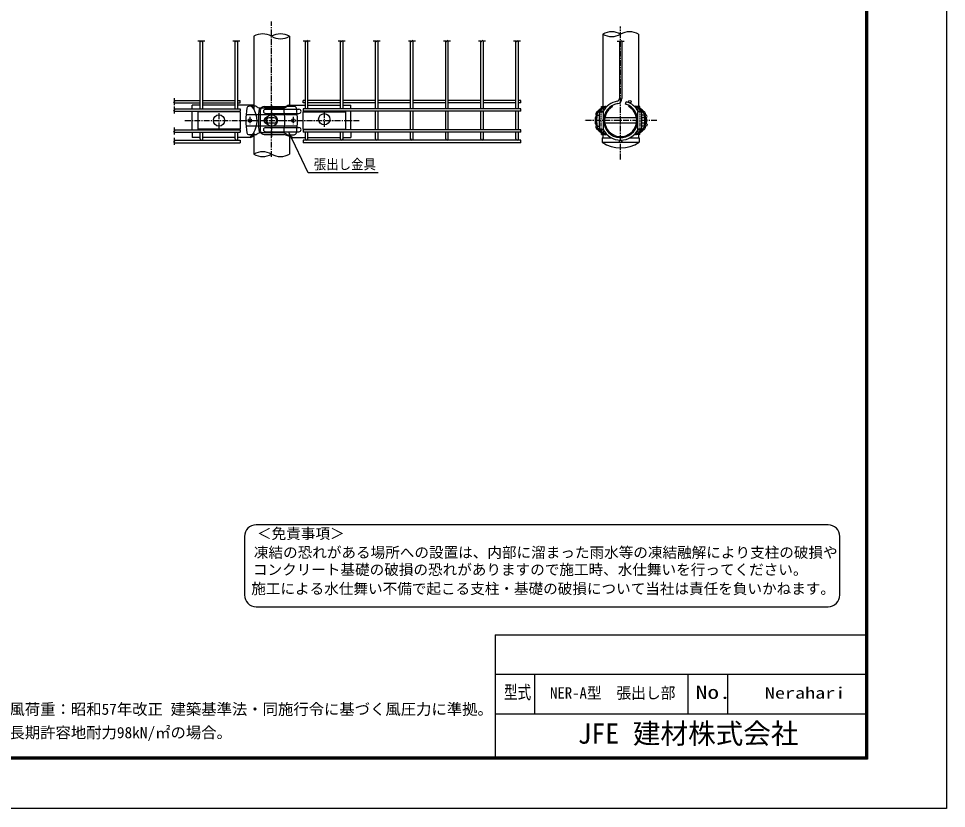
# Model space of a CAD drawing. Units: millimetres, scale not verified. Extents: x -5012 to 5012, y -3544 to 3544.
# Drawn here: x 1044 to 5012, y -3544 to -168 of the extents above; entities that cross this region are included whole.
import ezdxf
from ezdxf.enums import TextEntityAlignment as Align

# ---------------------------------------------------------------- set-up
doc = ezdxf.new("R2010")
doc.units = ezdxf.units.MM
doc.header["$LTSCALE"] = 20
doc.linetypes.add('USER1', pattern=[2, 1.25, -0.25, 0.25, -0.25])
doc.linetypes.add('USER3', pattern=[0.375, 0.25, -0.125])
for name, color, linetype, lineweight in [('0-1_5寸法', 1, 'Continuous', 25), ('0-3_0', 7, 'Continuous', 25), ('0-4_SUNPOU', 3, 'Continuous', 25), ('0-6_BOLT', 7, 'Continuous', 25), ('0-7_BUHIN', 7, 'Continuous', 25), ('0-8_KOUZOU', 7, 'Continuous', 25), ('0-9_AMI', 7, 'Continuous', 25), ('0-A_8部品', 3, 'Continuous', 25), ('1-2_D-TTL-TXT', 2, 'Continuous', 25)]:
    doc.layers.add(name, color=color, linetype=linetype, lineweight=lineweight)
doc.layers.add('1-1_WAKU', color=7, linetype='Continuous')
doc.styles.add('ＭＳ ゴシック', font='')
doc.styles.get('ＭＳ ゴシック').set_extended_font_data('MS Gothic')

msp = doc.modelspace()

# ---------------------------------------------------------------- linework, layer by layer
at = {"layer": '0-1_5寸法'}
msp.add_line((2282.41, -827.33), (2202.14, -656.33), dxfattribs=at)
msp.add_solid([(2201.29, -654.52), (2218.75, -679.46), (2209.32, -683.89)], dxfattribs=at)
at = {"layer": '0-3_0'}
for p, q in [((3082.38, -2801.25), (4665.94, -2801.25)), ((3082.38, -2801.25), (3082.38, -3324.38)), ((3082.38, -2970), (4665.94, -2970)), ((3251.13, -2970), (3251.13, -3138.75)), ((3906.56, -2970), (3906.56, -3138.75)), ((4075.31, -2970), (4075.31, -3138.75)), ((3082.38, -3138.75), (4665.94, -3138.75))]:
    msp.add_line(p, q, dxfattribs=at)
at = {"layer": '0-3_0', "color": 3}
msp.add_lwpolyline([(-5011.88, 3543.75), (5011.87, 3543.75), (5011.87, -3543.75), (-5011.88, -3543.75)], close=True, dxfattribs=at)
at = {"layer": '0-3_0'}
for points in [[(-4674.38, 3332.81), (4674.37, 3332.81), (4674.37, -3332.81), (-4674.38, -3332.81)], [(-4672.27, 3330.7), (4672.27, 3330.7), (4672.27, -3330.7), (-4672.27, -3330.7)], [(-4670.16, 3328.59), (4670.16, 3328.59), (4670.16, -3328.59), (-4670.16, -3328.59)], [(-4668.05, 3326.48), (4668.05, 3326.48), (4668.05, -3326.48), (-4668.05, -3326.48)], [(-4665.94, 3324.37), (4665.94, 3324.37), (4665.94, -3324.38), (-4665.94, -3324.38)]]:
    msp.add_lwpolyline(points, close=True, dxfattribs=at)
at = {"layer": '0-4_SUNPOU', "color": 1}
msp.add_line((2582.65, -827.33), (2282.41, -827.33), dxfattribs=at)
at = {"layer": '0-6_BOLT'}
for p, q in [((3511.95, -616.83), (3511.95, -589.79)), ((3521.95, -579.79), (3527.94, -579.79)), ((3728.79, -579.79), (3709.74, -579.79)), ((3728.79, -591.31), (3709.74, -591.31)), ((3732.19, -585.67), (3728.79, -579.79)), ((3521.95, -626.83), (3527.94, -626.83)), ((3728.79, -615.31), (3709.74, -615.31)), ((3728.79, -626.83), (3709.74, -626.83)), ((3732.19, -620.95), (3728.79, -626.83))]:
    msp.add_line(p, q, dxfattribs=at)
msp.add_circle((2126.35, -603.31), 24, dxfattribs=at)
for centre, radius, start, end in [((3521.95, -589.79), 10, 90, 180), ((3726.31, -585.97), 5.88, 294.94299, 2.968), ((3709.28, -603.31), 22.91, 328.40741, 31.59259), ((3521.95, -616.83), 10, 180, 270), ((3726.31, -620.64), 5.88, 357.032, 65.05701)]:
    msp.add_arc(centre, radius, start, end, dxfattribs=at)
at = {"layer": '0-7_BUHIN'}
for p, q in [((1820.95, -538.05), (1787.35, -538.05)), ((1787.35, -553.21), (1787.35, -538.05)), ((1970.95, -538.05), (1831.75, -538.05)), ((2050.15, -538.05), (1981.75, -538.05)), ((2059.29, -542.68), (2030.37, -542.68)), ((2178.27, -550.06), (2074.43, -550.06)), ((2094.2, -543.31), (2187.67, -543.31)), ((2100.61, -555.31), (2243.35, -555.31)), ((2196.67, -538.05), (2187.67, -543.31)), ((2193.4, -542.68), (2222.32, -542.68)), ((2196.67, -538.05), (2270.95, -538.05)), ((2281.75, -538.05), (2420.95, -538.05)), ((2431.75, -538.05), (2465.35, -538.05)), ((2465.35, -553.21), (2465.35, -538.05)), ((3554.32, -547.64), (3553.63, -542.68)), ((3683.36, -547.64), (3684.05, -542.68)), ((1787.35, -642.61), (1787.35, -564.01)), ((1992.22, -565.81), (1810.48, -565.81)), ((1810.48, -565.81), (1810.48, -640.81)), ((1992.22, -565.81), (1992.22, -640.81)), ((2235.7, -578.44), (2016.99, -578.44)), ((2079.2, -648.31), (2079.2, -558.31)), ((2100.61, -573.31), (2243.35, -573.31)), ((2137.6, -592.06), (2115.1, -592.06)), ((2260.48, -565.81), (2442.22, -565.81)), ((2260.48, -565.81), (2260.48, -640.81)), ((2442.22, -565.81), (2442.22, -640.81)), ((2465.35, -642.61), (2465.35, -564.01)), ((3513.65, -579.95), (3512.21, -578.44)), ((3518.86, -579.94), (3517.25, -578.24)), ((3519.83, -564.37), (3518.23, -564.57)), ((3523.41, -567.73), (3521.95, -567.92)), ((3527.94, -565.81), (3545.64, -565.81)), ((3527.94, -640.81), (3527.94, -565.81)), ((3545.64, -640.81), (3545.64, -565.81)), ((3709.74, -565.81), (3692.04, -565.81)), ((3692.04, -640.81), (3692.04, -565.81)), ((3709.74, -640.81), (3709.74, -565.81)), ((3714.27, -567.73), (3715.73, -567.92)), ((3717.84, -564.37), (3719.45, -564.57)), ((3718.81, -579.94), (3720.43, -578.24)), ((3724.02, -579.95), (3725.46, -578.44)), ((2235.7, -628.17), (2016.99, -628.17)), ((2100.61, -633.31), (2243.35, -633.31)), ((2137.6, -614.56), (2115.1, -614.56)), ((3513.65, -626.66), (3512.21, -628.17)), ((3518.86, -626.67), (3517.25, -628.37)), ((3718.81, -626.67), (3720.43, -628.37)), ((3724.02, -626.66), (3725.46, -628.17)), ((1787.35, -653.41), (1787.35, -675.31)), ((1992.22, -640.81), (1810.48, -640.81)), ((2059.29, -663.93), (2030.37, -663.93)), ((2035.15, -675.31), (2050.15, -670.67)), ((2050.15, -667.97), (2040.19, -669.91)), ((2178.27, -656.56), (2074.43, -656.56)), ((2094.2, -663.31), (2178.67, -663.31)), ((2100.61, -651.31), (2243.35, -651.31)), ((2217.55, -675.31), (2178.67, -663.31)), ((2193.4, -663.93), (2222.32, -663.93)), ((2260.48, -640.81), (2442.22, -640.81)), ((2465.35, -653.41), (2465.35, -675.31)), ((3519.83, -642.24), (3518.23, -642.04)), ((3523.41, -638.88), (3521.95, -638.7)), ((3527.94, -640.81), (3545.64, -640.81)), ((3536.64, -663.31), (3536.64, -654.38)), ((3536.64, -663.31), (3560.05, -663.31)), ((3554.32, -658.97), (3553.63, -663.93)), ((3701.04, -663.31), (3677.63, -663.31)), ((3683.36, -658.97), (3684.05, -663.93)), ((3709.74, -640.81), (3692.04, -640.81)), ((3701.04, -663.31), (3701.04, -654.38)), ((3714.27, -638.88), (3715.73, -638.7)), ((3717.84, -642.24), (3719.45, -642.04)), ((1820.95, -675.31), (1787.35, -675.31)), ((1970.95, -675.31), (1831.75, -675.31)), ((2035.15, -675.31), (1981.75, -675.31)), ((2217.55, -675.31), (2270.95, -675.31)), ((2281.75, -675.31), (2420.95, -675.31)), ((2431.75, -675.31), (2465.35, -675.31))]:
    msp.add_line(p, q, dxfattribs=at)
at = {"layer": '0-7_BUHIN', "color": 1, "linetype": 'USER1'}
for p, q in [((2126.35, -537.93), (2126.35, -672.76)), ((2033.47, -588.11), (2033.47, -618.45)), ((2219.22, -588.11), (2219.22, -618.45)), ((1755.99, -603.31), (2505.29, -603.31))]:
    msp.add_line(p, q, dxfattribs=at)
at = {"layer": '0-7_BUHIN', "color": 3}
for p, q in [((3584.49, -543.81), (3582.24, -539.91)), ((3653.19, -543.81), (3655.44, -539.91))]:
    msp.add_line(p, q, dxfattribs=at)
at = {"layer": '0-7_BUHIN', "color": 1, "linetype": 'USER3'}
for p, q in [((3534.84, -640.81), (3534.84, -565.81)), ((3702.84, -640.81), (3702.84, -565.81))]:
    msp.add_line(p, q, dxfattribs=at)
at = {"layer": '0-7_BUHIN'}
for centre in [(2033.47, -603.31), (2219.22, -603.31)]:
    msp.add_circle(centre, 7.5, dxfattribs=at)
for centre, radius, start, end in [((2319.61, -603.31), 303.64, 170.07222, 189.92778), ((2030.37, -552.68), 10, 90, 170.07222), ((1965.66, -605.24), 98.68, 314.76567, 42.9159), ((2059.29, -547.68), 5, 42.44677, 90), ((2076.24, -532.18), 17.97, 222.44677, 264.21646), ((2373.36, -603.31), 303.64, 169.89959, 190.10041), ((2094.2, -558.31), 15, 90, 180), ((2100.61, -564.31), 9, 90, 270), ((2176.45, -532.18), 17.97, 275.78354, 317.55323), ((1879.33, -603.31), 303.64, 349.89959, 10.10041), ((2193.4, -547.68), 5, 90, 137.55323), ((2222.32, -552.68), 10, 9.92778, 90), ((1933.08, -603.31), 303.64, 350.07222, 9.92778), ((2243.35, -564.31), 9, 270, 90), ((3579.41, -620.05), 81.55, 108.4329, 136.94072), ((3579.1, -619.6), 76.11, 109.00163, 137.03523), ((3658.58, -619.6), 76.11, 42.96477, 70.99837), ((3658.26, -620.05), 81.55, 43.05928, 71.5671), ((2107.64, -603.31), 13.5, 94.99037, 265.00963), ((2115.1, -603.31), 11.25, 90, 270), ((2137.6, -603.31), 11.25, 270, 90), ((2138.91, -603.31), 13.5, 314.07965, 45.92035), ((3586.71, -599.65), 75.67, 164.9099, 182.76592), ((3535.03, -580.1), 22.88, 137.24301, 175.82585), ((3586.7, -599.68), 70.65, 163.78161, 182.94404), ((3535.03, -580.1), 17.88, 137.01778, 174.01938), ((3702.65, -580.1), 17.88, 5.98062, 42.98222), ((3650.97, -599.68), 70.65, 357.05596, 16.21839), ((3702.65, -580.1), 22.88, 4.17415, 42.75699), ((3650.97, -599.65), 75.67, 357.23408, 15.0901), ((2100.61, -642.31), 9, 90, 270), ((2243.35, -642.31), 9, 270, 90), ((3586.71, -606.96), 75.67, 177.23408, 195.0901), ((3535.03, -626.51), 22.88, 184.17415, 222.75699), ((3586.7, -606.93), 70.65, 177.05596, 196.21839), ((3535.03, -626.51), 17.88, 185.98062, 222.98222), ((3702.65, -626.51), 17.88, 317.01778, 354.01938), ((3650.97, -606.93), 70.65, 343.78161, 2.94404), ((3702.65, -626.51), 22.88, 317.24301, 355.82585), ((3650.97, -606.96), 75.67, 344.9099, 2.76592), ((2030.37, -653.93), 10, 189.92778, 270), ((2059.29, -658.93), 5, 270, 317.55323), ((2076.24, -674.43), 17.97, 95.78354, 137.55323), ((2094.2, -648.31), 15, 180, 270), ((2176.45, -674.43), 17.97, 42.44677, 84.21646), ((2193.4, -658.93), 5, 222.44677, 270), ((2222.32, -653.93), 10, 270, 350.07222), ((3579.41, -586.56), 81.55, 223.05928, 251.5671), ((3579.1, -587.01), 76.11, 222.96477, 250.99837), ((3658.58, -587.01), 76.11, 289.00163, 317.03523), ((3658.26, -586.56), 81.55, 288.4329, 316.94072)]:
    msp.add_arc(centre, radius, start, end, dxfattribs=at)
at = {"layer": '0-7_BUHIN', "color": 3}
msp.add_arc((3618.84, -603.31), 68.7, 120, 60, dxfattribs=at)
at = {"layer": '0-8_KOUZOU', "color": 1, "linetype": 'USER1'}
for p, q in [((2126.35, -759.17), (2126.35, -179.45)), ((3618.84, -769.93), (3618.84, -201.57)), ((1901.35, -572.09), (1901.35, -635.66)), ((2351.35, -566.81), (2351.35, -630.38)), ((3774.13, -603.31), (3463.98, -603.31))]:
    msp.add_line(p, q, dxfattribs=at)
at = {"layer": '0-8_KOUZOU'}
for p, q in [((3542.64, -234.32), (3542.64, -543.31)), ((3695.04, -234.32), (3695.04, -543.31)), ((2050.15, -243.52), (2050.15, -554.26)), ((2202.55, -243.52), (2202.55, -538.05)), ((3686.48, -591.31), (3551.19, -591.31)), ((3686.48, -615.31), (3551.19, -615.31)), ((2050.15, -656.22), (2050.15, -747.25)), ((2050.15, -656.22), (2050.15, -666.31)), ((2202.55, -670.67), (2202.55, -747.25)), ((3542.64, -663.31), (3542.64, -677.39)), ((3695.04, -663.31), (3695.04, -677.39)), ((3539.3, -677.39), (3579.25, -677.39)), ((3539.3, -677.39), (3539.3, -696.31)), ((3539.3, -696.31), (3698.37, -696.31)), ((3658.43, -677.39), (3698.37, -677.39)), ((3698.37, -677.39), (3698.37, -696.31))]:
    msp.add_line(p, q, dxfattribs=at)
for centre in [(1901.35, -603.31), (2351.35, -598.02)]:
    msp.add_circle(centre, 24, dxfattribs=at)
at = {"layer": '0-8_KOUZOU', "color": 4}
for centre, start, end in [((2088.25, -309.51), 60, 120), ((2164.45, -309.51), 60, 120), ((3580.74, -300.31), 60, 120), ((3580.74, -168.33), 240, 300), ((3656.94, -300.31), 60, 120), ((2164.45, -177.53), 240, 300), ((2088.25, -813.24), 60, 120), ((2088.25, -681.26), 240, 300), ((2164.45, -681.26), 240, 300)]:
    msp.add_arc(centre, 76.2, start, end, dxfattribs=at)
at = {"layer": '0-8_KOUZOU'}
msp.add_arc((3618.84, -575.59), 144.56, 236.62039, 303.37961, dxfattribs=at)
at = {"layer": '0-9_AMI'}
for p, q in [((1823.12, -263.77), (1811.19, -263.77)), ((1820.95, -553.21), (1820.95, -263.77)), ((1823.12, -263.77), (1823.12, -266.77)), ((1831.75, -553.21), (1831.75, -263.77)), ((1973.12, -263.77), (1961.19, -263.77)), ((1970.95, -553.21), (1970.95, -263.77)), ((1973.12, -263.77), (1973.12, -266.77)), ((1981.75, -553.21), (1981.75, -263.77)), ((2273.12, -263.77), (2261.19, -263.77)), ((2270.95, -553.21), (2270.95, -263.77)), ((2273.12, -263.77), (2273.12, -266.77)), ((2281.75, -553.21), (2281.75, -263.77)), ((2423.12, -263.77), (2411.19, -263.77)), ((2420.95, -553.21), (2420.95, -263.77)), ((2423.12, -263.77), (2423.12, -266.77)), ((2431.75, -553.21), (2431.75, -263.77)), ((2573.12, -263.77), (2561.19, -263.77)), ((2570.95, -553.21), (2570.95, -263.77)), ((2573.12, -263.77), (2573.12, -266.77)), ((2581.75, -553.21), (2581.75, -263.77)), ((2723.12, -263.77), (2711.19, -263.77)), ((2720.95, -553.21), (2720.95, -263.77)), ((2723.12, -263.77), (2723.12, -266.77)), ((2731.75, -553.21), (2731.75, -263.77)), ((2873.12, -263.77), (2861.19, -263.77)), ((2870.95, -553.21), (2870.95, -263.77)), ((2873.12, -263.77), (2873.12, -266.77)), ((2881.75, -553.21), (2881.75, -263.77)), ((3023.12, -263.77), (3011.19, -263.77)), ((3020.95, -553.21), (3020.95, -263.77)), ((3023.12, -263.77), (3023.12, -266.77)), ((3031.75, -553.21), (3031.75, -263.77)), ((3173.12, -263.77), (3161.19, -263.77)), ((3170.95, -553.21), (3170.95, -263.77)), ((3173.12, -263.77), (3173.12, -266.77)), ((3181.75, -553.21), (3181.75, -263.77)), ((3603.99, -263.77), (3615.61, -263.77)), ((3613.44, -263.77), (3613.44, -509.9)), ((3615.61, -266.77), (3622.07, -260.77)), ((3615.61, -263.77), (3615.61, -266.77)), ((3622.07, -263.77), (3622.07, -260.77)), ((3622.07, -263.77), (3633.99, -263.77)), ((3624.24, -263.77), (3624.24, -509.9)), ((1709.87, -508.19), (1709.87, -519.8)), ((1712.87, -519.8), (1706.87, -526.27)), ((1709.87, -526.27), (1706.87, -526.27)), ((1712.87, -555.37), (1706.87, -561.84)), ((1709.87, -517.63), (1820.95, -517.63)), ((1709.87, -519.8), (1712.87, -519.8)), ((1709.87, -526.27), (1709.87, -538.19)), ((1709.87, -528.43), (1820.95, -528.43)), ((1709.87, -543.76), (1709.87, -555.37)), ((1709.87, -553.21), (1991.35, -553.21)), ((1709.87, -555.37), (1712.87, -555.37)), ((1831.75, -517.63), (1970.95, -517.63)), ((1831.75, -528.43), (1970.95, -528.43)), ((1981.75, -517.63), (1991.35, -517.63)), ((1981.75, -528.43), (1991.35, -528.43)), ((1991.35, -528.43), (1991.35, -517.63)), ((1991.35, -553.21), (1991.35, -564.01)), ((2270.95, -517.63), (2261.35, -517.63)), ((2261.35, -528.43), (2261.35, -517.63)), ((2270.95, -528.43), (2261.35, -528.43)), ((2261.35, -553.21), (2261.35, -564.01)), ((3191.35, -553.21), (2261.35, -553.21)), ((2420.95, -517.63), (2281.75, -517.63)), ((2420.95, -528.43), (2281.75, -528.43)), ((2570.95, -517.63), (2431.75, -517.63)), ((2570.95, -528.43), (2431.75, -528.43)), ((2720.95, -517.63), (2581.75, -517.63)), ((2720.95, -528.43), (2581.75, -528.43)), ((2870.95, -517.63), (2731.75, -517.63)), ((2870.95, -528.43), (2731.75, -528.43)), ((3020.95, -517.63), (2881.75, -517.63)), ((3020.95, -528.43), (2881.75, -528.43)), ((3170.95, -517.63), (3031.75, -517.63)), ((3170.95, -528.43), (3031.75, -528.43)), ((3191.35, -517.63), (3181.75, -517.63)), ((3191.35, -528.43), (3181.75, -528.43)), ((3191.35, -528.43), (3191.35, -517.63)), ((3191.35, -564.01), (3191.35, -553.21)), ((3639.76, -533.16), (3642.84, -522.81)), ((1709.87, -561.84), (1706.87, -561.84)), ((1709.87, -561.84), (1709.87, -573.76)), ((1709.87, -564.01), (1991.35, -564.01)), ((1820.95, -565.81), (1820.95, -564.01)), ((1831.75, -565.81), (1831.75, -564.01)), ((1970.95, -565.81), (1970.95, -564.01)), ((1981.75, -565.81), (1981.75, -564.01)), ((3191.35, -564.01), (2261.35, -564.01)), ((2270.95, -565.81), (2270.95, -564.01)), ((2281.75, -565.81), (2281.75, -564.01)), ((2420.95, -565.81), (2420.95, -564.01)), ((2431.75, -565.81), (2431.75, -564.01)), ((2570.95, -642.61), (2570.95, -564.01)), ((2581.75, -642.61), (2581.75, -564.01)), ((2720.95, -642.61), (2720.95, -564.01)), ((2731.75, -642.61), (2731.75, -564.01)), ((2870.95, -642.61), (2870.95, -564.01)), ((2881.75, -642.61), (2881.75, -564.01)), ((3020.95, -642.61), (3020.95, -564.01)), ((3031.75, -642.61), (3031.75, -564.01)), ((3170.95, -642.61), (3170.95, -564.01)), ((3181.75, -642.61), (3181.75, -564.01)), ((1709.87, -633.16), (1709.87, -644.77)), ((1712.87, -644.77), (1706.87, -651.24)), ((1709.87, -651.24), (1706.87, -651.24)), ((1709.87, -642.61), (1991.35, -642.61)), ((1709.87, -644.77), (1712.87, -644.77)), ((1709.87, -651.24), (1709.87, -663.16)), ((1709.87, -653.41), (1991.35, -653.41)), ((1820.95, -642.61), (1820.95, -640.81)), ((1820.95, -681.91), (1820.95, -653.41)), ((1831.75, -642.61), (1831.75, -640.81)), ((1831.75, -681.91), (1831.75, -653.41)), ((1970.95, -642.61), (1970.95, -640.81)), ((1970.95, -681.91), (1970.95, -653.41)), ((1981.75, -642.61), (1981.75, -640.81)), ((1981.75, -681.91), (1981.75, -653.41)), ((1991.35, -642.61), (1991.35, -653.41)), ((3191.35, -642.61), (2261.35, -642.61)), ((2261.35, -642.61), (2261.35, -653.41)), ((3191.35, -653.41), (2261.35, -653.41)), ((2270.95, -642.61), (2270.95, -640.81)), ((2270.95, -681.91), (2270.95, -653.41)), ((2281.75, -642.61), (2281.75, -640.81)), ((2281.75, -681.91), (2281.75, -653.41)), ((2420.95, -642.61), (2420.95, -640.81)), ((2420.95, -681.91), (2420.95, -653.41)), ((2431.75, -642.61), (2431.75, -640.81)), ((2431.75, -681.91), (2431.75, -653.41)), ((2570.95, -681.91), (2570.95, -653.41)), ((2581.75, -681.91), (2581.75, -653.41)), ((2720.95, -681.91), (2720.95, -653.41)), ((2731.75, -681.91), (2731.75, -653.41)), ((2870.95, -681.91), (2870.95, -653.41)), ((2881.75, -681.91), (2881.75, -653.41)), ((3020.95, -681.91), (3020.95, -653.41)), ((3031.75, -681.91), (3031.75, -653.41)), ((3170.95, -681.91), (3170.95, -653.41)), ((3181.75, -681.91), (3181.75, -653.41)), ((3191.35, -653.41), (3191.35, -642.61)), ((1712.87, -689.47), (1706.87, -695.94)), ((1709.87, -695.94), (1706.87, -695.94)), ((1709.87, -677.86), (1709.87, -689.47)), ((1709.87, -687.31), (1991.35, -687.31)), ((1709.87, -689.47), (1712.87, -689.47)), ((1709.87, -695.94), (1709.87, -707.86)), ((1709.87, -698.11), (1991.35, -698.11)), ((1991.35, -687.31), (1991.35, -698.11)), ((3191.35, -687.31), (2261.35, -687.31)), ((2261.35, -687.31), (2261.35, -698.11)), ((3191.35, -698.11), (2261.35, -698.11)), ((3191.35, -698.11), (3191.35, -687.31))]:
    msp.add_line(p, q, dxfattribs=at)
for points in [[(1841.19, -263.77), (1829.58, -263.77), (1829.58, -260.77), (1823.12, -266.77)], [(1991.19, -263.77), (1979.58, -263.77), (1979.58, -260.77), (1973.12, -266.77)], [(2291.19, -263.77), (2279.58, -263.77), (2279.58, -260.77), (2273.12, -266.77)], [(2441.19, -263.77), (2429.58, -263.77), (2429.58, -260.77), (2423.12, -266.77)], [(2591.19, -263.77), (2579.58, -263.77), (2579.58, -260.77), (2573.12, -266.77)], [(2741.19, -263.77), (2729.58, -263.77), (2729.58, -260.77), (2723.12, -266.77)], [(2891.19, -263.77), (2879.58, -263.77), (2879.58, -260.77), (2873.12, -266.77)], [(3041.19, -263.77), (3029.58, -263.77), (3029.58, -260.77), (3023.12, -266.77)], [(3191.19, -263.77), (3179.58, -263.77), (3179.58, -260.77), (3173.12, -266.77)]]:
    msp.add_lwpolyline(points, dxfattribs=at)
for centre in [(3541.42, -558.61), (3658.19, -523.03), (3696.26, -558.61), (3541.42, -648.01), (3696.26, -648.01), (3618.84, -692.71)]:
    msp.add_circle(centre, 5.4, dxfattribs=at)
for centre, radius, start, end in [((3602.64, -509.9), 10.8, 279.83934, 0), ((3602.64, -509.9), 21.6, 279.83934, 0), ((3618.84, -603.31), 84, 99.83934, 153.48523), ((3618.84, -603.31), 73.2, 99.83934, 73.39579), ((3618.84, -603.31), 84, 26.51477, 73.39579), ((3618.84, -603.31), 84, 206.51477, 333.48523), ((1826.35, -681.91), 5.4, 180, 0), ((1976.35, -681.91), 5.4, 180, 0), ((2276.35, -681.91), 5.4, 180, 0), ((2426.35, -681.91), 5.4, 180, 0), ((2576.35, -681.91), 5.4, 180, 0), ((2726.35, -681.91), 5.4, 180, 0), ((2876.35, -681.91), 5.4, 180, 0), ((3026.35, -681.91), 5.4, 180, 0), ((3176.35, -681.91), 5.4, 180, 0)]:
    msp.add_arc(centre, radius, start, end, dxfattribs=at)
at = {"layer": '0-A_8部品'}
for p, q in [((3532.75, -561.67), (3536.64, -555.31)), ((3536.64, -555.19), (3537.01, -555.49)), ((3701.04, -543.31), (3677.63, -543.31)), ((3701.04, -555.19), (3700.67, -555.49)), ((3701.04, -555.31), (3701.04, -543.31)), ((3704.93, -561.67), (3701.04, -555.31)), ((3532.75, -644.94), (3536.64, -651.31)), ((3536.64, -651.42), (3537.01, -651.12)), ((3536.64, -663.31), (3536.64, -651.31)), ((3536.64, -663.31), (3560.05, -663.31)), ((3701.04, -663.31), (3677.63, -663.31)), ((3701.04, -651.42), (3700.67, -651.12)), ((3704.93, -644.94), (3701.04, -651.31)), ((3701.04, -663.31), (3701.04, -651.31))]:
    msp.add_line(p, q, dxfattribs=at)
msp.add_lwpolyline([(3536.64, -555.31), (3536.64, -543.31), (3560.05, -543.31)], dxfattribs=at)
for centre, start, end in [((3538.14, -564.31), 153.91302, 194.47751), ((3538.34, -564.25), 357.5159, 10.04229), ((3699.34, -564.25), 169.95771, 180), ((3699.34, -564.25), 180, 195.03151), ((3699.54, -564.31), 345.52249, 26.08698), ((3538.14, -642.31), 165.52249, 206.08698), ((3538.34, -642.36), 0, 15.03151), ((3538.34, -642.36), 349.95771, 0), ((3699.34, -642.36), 164.96849, 180), ((3699.34, -642.36), 180, 190.04229), ((3699.54, -642.31), 333.91302, 14.47751)]:
    msp.add_arc(centre, 6, start, end, dxfattribs=at)
at = {"layer": '1-2_D-TTL-TXT'}
for p, q in [((4505.83, -2331.43), (2060.28, -2331.43)), ((2010.28, -2381.43), (2010.28, -2631.43)), ((4555.83, -2631.43), (4555.83, -2381.43)), ((2060.28, -2681.43), (4505.83, -2681.43))]:
    msp.add_line(p, q, dxfattribs=at)
for centre, start, end in [((2060.28, -2381.43), 90, 180), ((4505.83, -2381.43), 0, 90), ((2060.28, -2631.43), 180, 270), ((4505.83, -2631.43), 270, 0)]:
    msp.add_arc(centre, 50, start, end, dxfattribs=at)

# ---------------------------------------------------------------- texts
at = {"layer": '0-3_0', "style": 'ＭＳ ゴシック'}
for s, width, p in [('型式', 0.75, (3119.98, -3092.5)), ('No.', 1.3, (3939.41, -3092.5))]:
    msp.add_text(s, height=56.83, dxfattribs=dict(at, width=width)).set_placement(p, align=Align.BOTTOM_LEFT)
at = {"layer": '0-4_SUNPOU', "style": 'ＭＳ ゴシック', "width": 0.9}
msp.add_text('張出し金具', height=43.26, dxfattribs=at).set_placement((2306.8, -825.15), align=Align.BOTTOM_LEFT)
at = {"layer": '1-1_WAKU', "style": 'ＭＳ ゴシック'}
for s, width, p in [('NER-A型\u3000張出し部', 0.95, (3316.97, -3089.06)), ('Nerahari', 1.3, (4235.38, -3089.06))]:
    msp.add_text(s, height=48.71, dxfattribs=dict(at, width=width)).set_placement(p, align=Align.BOTTOM_LEFT)
msp.add_text('JFE 建材株式会社', height=86.59, dxfattribs=at).set_placement((3435.15, -3292.9), align=Align.BOTTOM_LEFT)
at = {"layer": '1-2_D-TTL-TXT', "color": 7, "style": 'ＭＳ ゴシック'}
for s, height, p in [('＜免責事項＞ \u3000\u3000', 45.75, (2063.99, -2405.61)), ('凍結の恐れがある場所への設置は、内部に溜まった雨水等の凍結融解により支柱の破損や', 45.75, (2050.46, -2486.11)), ('コンクリート基礎の破損の恐れがありますので施工時、水仕舞いを行ってください。', 45.75, (2046.35, -2559.53)), ('施工による水仕舞い不備で起こる支柱・基礎の破損について当社は責任を負いかねます。 ', 45.75, (2039.36, -2641.02)), ('（設計条件）風荷重：昭和57年改正 建築基準法・同施行令に基づく風圧力に準拠。', 48.11, (611.77, -3157.98)), ('（基礎条件）長期許容地耐力98kN/㎡の場合。', 48.11, (611.77, -3257.98))]:
    msp.add_text(s, height=height, dxfattribs=at).set_placement(p, align=Align.BOTTOM_LEFT)

doc.saveas('drawing.dxf')
